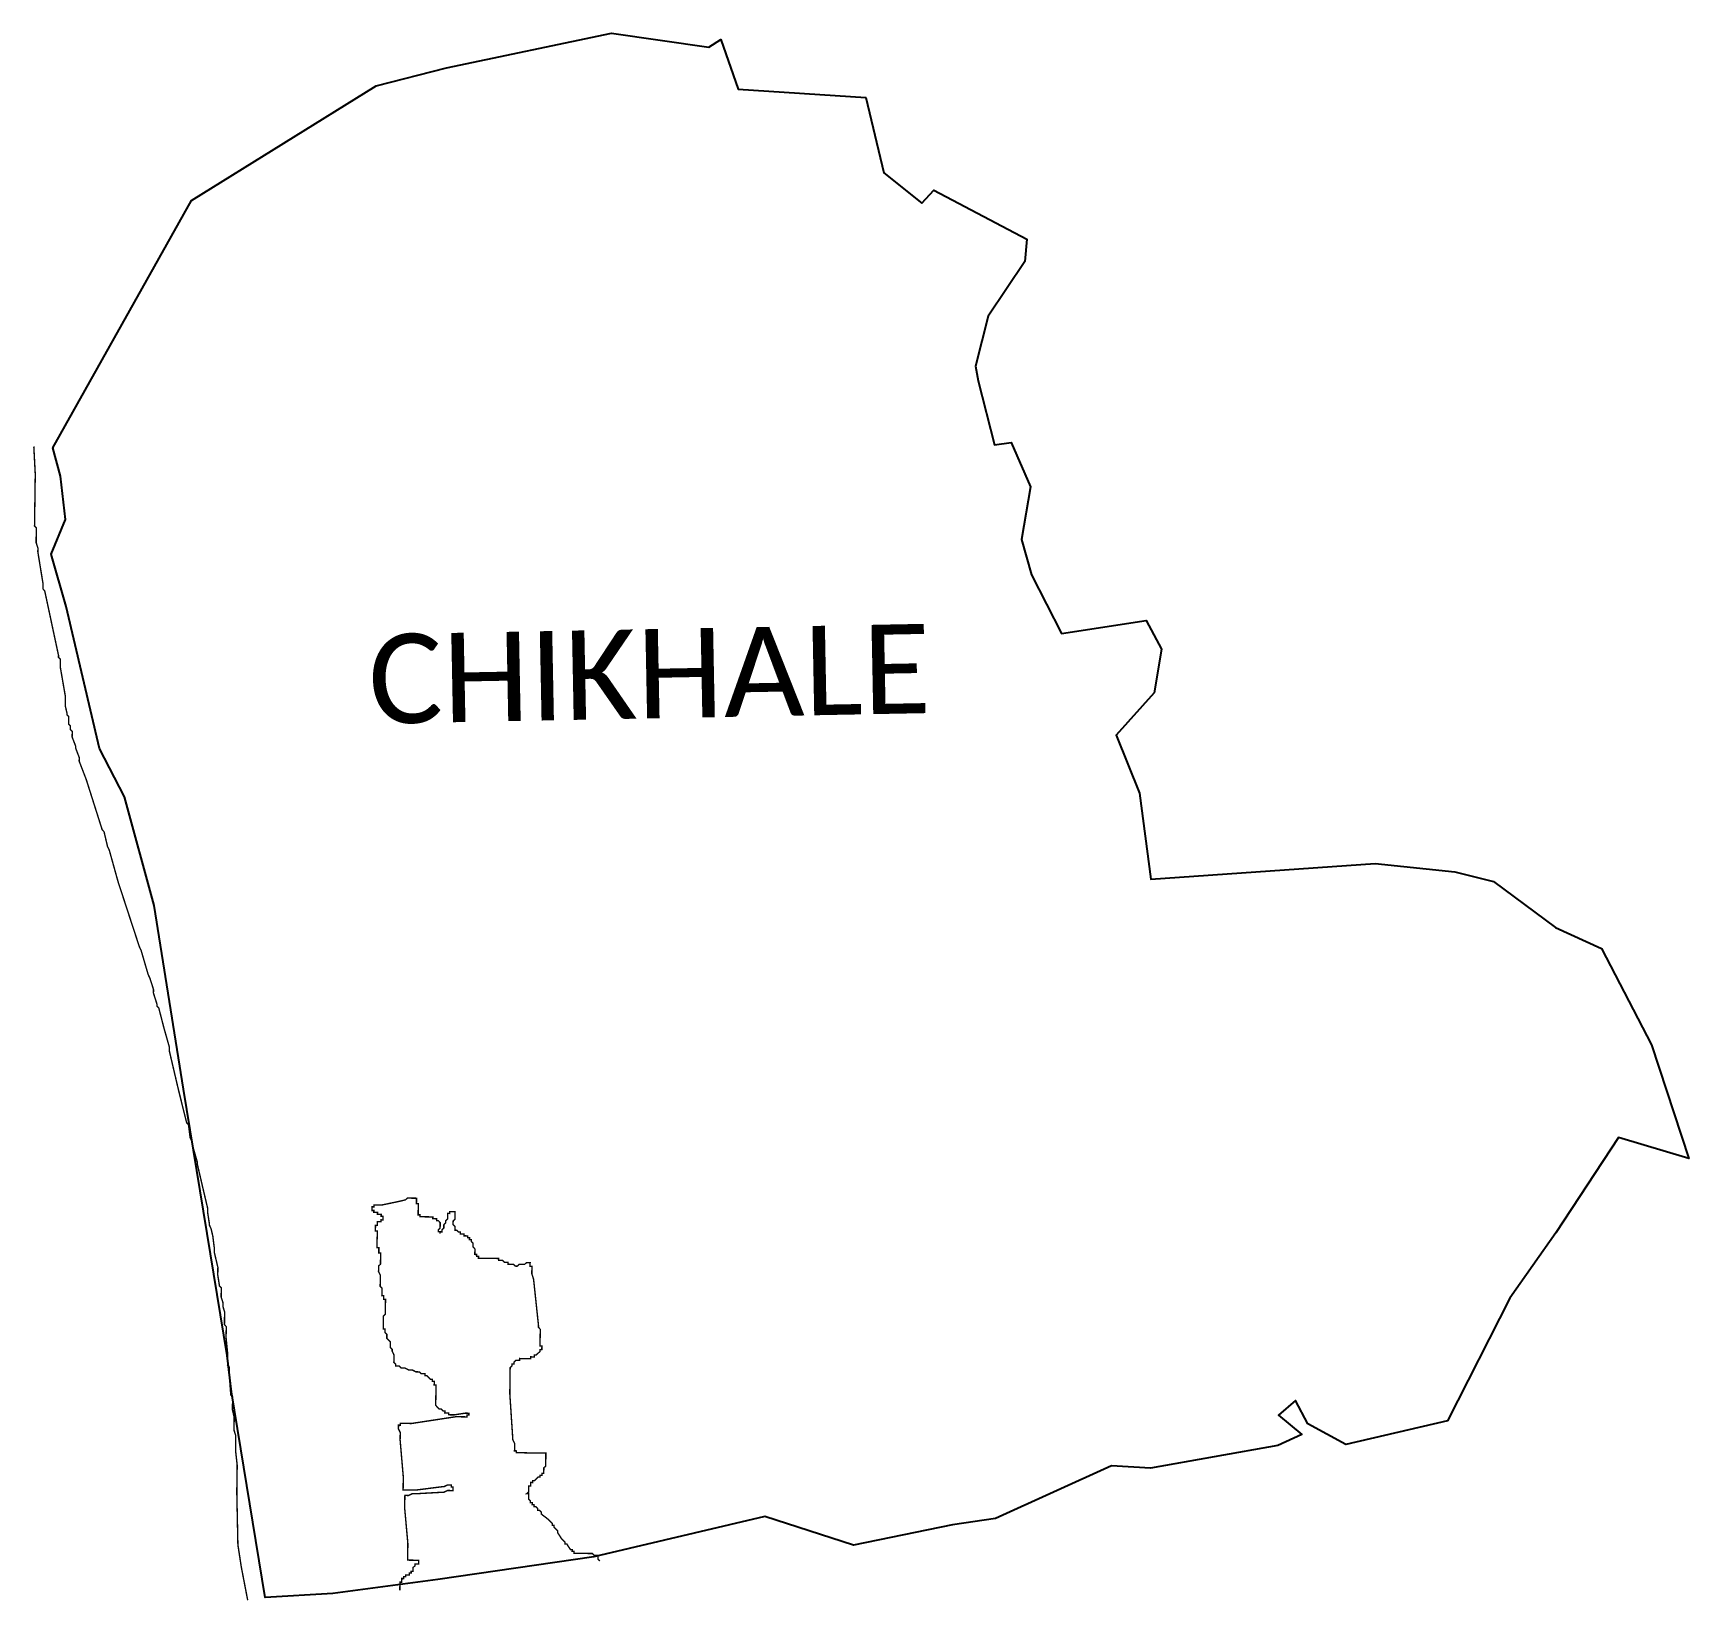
# Model space of a CAD drawing. Header units: metres. Extents: x 260532 to 264081, y 2217275 to 2220636.
import ezdxf

# ---------------------------------------------------------------- set-up
doc = ezdxf.new("R2010")
doc.units = ezdxf.units.M
for name, color, linetype in [('HIGH TIDE LINE', 6, 'Continuous'), ('village', 3, 'Continuous'), ('VILLAGE NAME', 250, 'Continuous')]:
    doc.layers.add(name, color=color, linetype=linetype)
doc.styles.get("Standard").update_dxf_attribs({"font": 'simplex.shx'})

msp = doc.modelspace()

# ---------------------------------------------------------------- linework, layer by layer
at = {"layer": 'HIGH TIDE LINE', "lineweight": 35, "const_width": 3}
for points in [[(260533.5, 2219749.8), (260536.6, 2219690.4), (260536.6, 2219686.4), (260536.5, 2219682.4), (260536.3, 2219670.6), (260536.2, 2219662.7), (260536.2, 2219658.7), (260535.7, 2219627), (260535.6, 2219619.1), (260535.4, 2219607.2), (260535.4, 2219603.3), (260535.3, 2219599.3), (260535.2, 2219591.4), (260535.1, 2219583.5), (260535, 2219579.5), (260538.9, 2219575.5), (260538.8, 2219567.6), (260538.7, 2219563.6), (260538.7, 2219559.6), (260538.6, 2219555.7), (260538.5, 2219547.8), (260538.5, 2219543.8), (260542.3, 2219531.9), (260542.2, 2219527.9), (260542.1, 2219524), (260553.1, 2219456.5), (260553, 2219452.5), (260552.9, 2219448.6), (260552.9, 2219444.6), (260556.8, 2219440.6), (260586.5, 2219301.5), (260586.4, 2219297.6), (260590.3, 2219293.6), (260590.3, 2219289.6), (260590.2, 2219285.7), (260590.1, 2219281.7), (260590.1, 2219277.7), (260601.1, 2219214.2), (260601, 2219210.3), (260600.9, 2219202.3), (260600.8, 2219198.4), (260600.8, 2219194.4), (260604.5, 2219178.5), (260604.4, 2219174.6), (260608.3, 2219170.5), (260608.3, 2219166.6), (260608.2, 2219162.6), (260608.2, 2219158.7), (260608.1, 2219154.7), (260612, 2219150.7), (260612, 2219146.7), (260611.9, 2219142.8), (260615.8, 2219138.8), (260615.8, 2219134.8), (260615.7, 2219130.8), (260615.6, 2219126.9), (260623.3, 2219107), (260623.2, 2219103), (260630.8, 2219083.1), (260630.8, 2219079.1), (260630.7, 2219075.2), (260646, 2219035.4), (260680.1, 2218927.9), (260684, 2218923.9), (260691.5, 2218892.1), (260695.3, 2218884.2), (260714.1, 2218816.6), (260759.7, 2218677.3), (260763.5, 2218669.3), (260778.6, 2218617.6), (260782.4, 2218609.6), (260790, 2218585.8), (260790, 2218581.8), (260789.9, 2218577.9), (260797.5, 2218554), (260797.4, 2218550), (260801.3, 2218546), (260812.6, 2218502.3), (260823.9, 2218462.5), (260823.8, 2218454.6), (260842.4, 2218375.1), (260861.1, 2218299.6), (260865, 2218295.6), (260868.6, 2218267.8), (260872.5, 2218259.9), (260872.4, 2218255.9), (260883.7, 2218216.1), (260883.7, 2218212.2), (260894.8, 2218164.5), (260906, 2218116.8), (260906, 2218112.8), (260905.9, 2218108.9), (260909.5, 2218085.1), (260909.5, 2218081.1), (260913.3, 2218073.1), (260917.1, 2218057.2), (260920.6, 2218029.5), (260920.5, 2218021.5), (260928, 2217989.8), (260927.9, 2217981.8), (260927.7, 2217973.9), (260931.4, 2217950.1), (260935.3, 2217946.1), (260935, 2217926.3), (260938.8, 2217914.4), (260938.7, 2217906.4), (260942.4, 2217894.5), (260942.3, 2217886.6), (260942.2, 2217874.7), (260942.1, 2217866.8), (260946, 2217862.8), (260945.9, 2217858.8), (260945.8, 2217850.9), (260945.7, 2217846.9), (260945.6, 2217839), (260949.1, 2217803.3), (260949, 2217799.4), (260948.8, 2217787.5), (260948.7, 2217779.6), (260952.6, 2217775.6), (260952.5, 2217763.7), (260952.4, 2217759.7), (260955.7, 2217716.1), (260959.6, 2217712.1), (260959.4, 2217696.3), (260959.3, 2217692.3), (260959.2, 2217684.4), (260963, 2217668.5), (260962.9, 2217660.6), (260962.6, 2217644.7), (260962.6, 2217640.8), (260966.4, 2217628.8), (260966.2, 2217620.9), (260966.2, 2217616.9), (260966, 2217601.1), (260965.9, 2217597.2), (260969.4, 2217565.4), (260969.3, 2217561.5), (260969.3, 2217557.5), (260969.2, 2217549.6), (260969.1, 2217545.6), (260969, 2217537.7), (260969, 2217533.7), (260968.8, 2217525.8), (260968.8, 2217521.9), (260968.7, 2217517.9), (260968.7, 2217513.9), (260968.6, 2217506), (260970.9, 2217395.1), (260978.2, 2217347.5), (260991.9, 2217276.2)], [(261318, 2217297.1), (261318, 2217299), (261318, 2217303), (261318.1, 2217307), (261318.2, 2217310.9), (261318.2, 2217314.9), (261322.2, 2217314.8), (261322.2, 2217318.8), (261322.3, 2217322.7), (261326.3, 2217322.7), (261326.3, 2217326.6), (261330.3, 2217326.6), (261330.3, 2217330.5), (261334.3, 2217330.5), (261338.2, 2217330.4), (261338.3, 2217334.4), (261342.3, 2217334.3), (261342.3, 2217338.3), (261346.3, 2217338.2), (261346.3, 2217342.2), (261346.4, 2217346.2), (261350.4, 2217350.1), (261350.5, 2217354), (261354.4, 2217354), (261358.4, 2217353.9), (261358.4, 2217357.9), (261358.5, 2217361.8), (261354.5, 2217361.9), (261350.6, 2217361.9), (261346.6, 2217362), (261342.7, 2217362.1), (261338.7, 2217362.1), (261334.7, 2217362.2), (261334.8, 2217366.1), (261334.9, 2217370.1), (261335, 2217378), (261335, 2217382), (261335.2, 2217397.8), (261328.4, 2217473.1), (261328.5, 2217481.1), (261328.6, 2217489), (261328.7, 2217492.9), (261328.7, 2217496.9), (261328.8, 2217500.9), (261332.8, 2217500.8), (261336.7, 2217500.7), (261344.7, 2217504.6), (261352.6, 2217504.5), (261408.1, 2217507.6), (261412.1, 2217507.6), (261420, 2217511.4), (261424, 2217511.4), (261427.9, 2217511.3), (261431.9, 2217511.3), (261432, 2217515.2), (261432, 2217519.2), (261428.1, 2217519.2), (261428.1, 2217523.2), (261424.2, 2217523.3), (261420.2, 2217523.3), (261412.2, 2217519.5), (261408.3, 2217519.5), (261352.7, 2217512.4), (261344.8, 2217512.5), (261336.9, 2217512.6), (261332.9, 2217512.7), (261329, 2217512.7), (261325, 2217512.8), (261325.1, 2217516.8), (261325.1, 2217520.7), (261325.3, 2217532.6), (261325.4, 2217540.5), (261318.6, 2217619.8), (261318.7, 2217623.8), (261318.8, 2217631.7), (261318.9, 2217635.7), (261315, 2217643.6), (261315.1, 2217647.6), (261315.1, 2217651.5), (261319.1, 2217651.5), (261319.1, 2217655.4), (261323.1, 2217655.4), (261335, 2217655.2), (261342.9, 2217655.1), (261438.1, 2217669.6), (261446.1, 2217669.5), (261457.9, 2217669.3), (261461.9, 2217669.2), (261461.9, 2217673.2), (261465.9, 2217673.1), (261466, 2217677.1), (261462, 2217677.2), (261458, 2217677.2), (261434.2, 2217673.6), (261430.3, 2217673.7), (261426.3, 2217673.7), (261422.4, 2217673.8), (261422.4, 2217677.7), (261418.5, 2217677.8), (261414.5, 2217677.8), (261414.6, 2217681.8), (261410.6, 2217681.9), (261406.7, 2217685.9), (261402.7, 2217685.9), (261398.8, 2217689.9), (261394.9, 2217694), (261395, 2217697.9), (261395, 2217701.9), (261395.1, 2217705.8), (261395.2, 2217709.8), (261395.2, 2217713.8), (261395.3, 2217717.7), (261395.3, 2217721.7), (261395.4, 2217725.6), (261395.4, 2217729.6), (261395.5, 2217733.6), (261395.6, 2217737.5), (261391.6, 2217737.6), (261391.7, 2217741.5), (261391.7, 2217745.5), (261387.8, 2217745.5), (261387.8, 2217749.5), (261383.8, 2217749.6), (261379.9, 2217753.6), (261376, 2217757.6), (261372.1, 2217757.7), (261372.1, 2217761.6), (261368.2, 2217761.7), (261364.2, 2217761.7), (261360.3, 2217765.7), (261356.4, 2217765.8), (261352.4, 2217765.9), (261344.5, 2217769.9), (261340.6, 2217770), (261336.6, 2217770), (261328.8, 2217774.1), (261324.8, 2217774.2), (261320.8, 2217774.2), (261316.9, 2217778.2), (261313, 2217778.3), (261309, 2217778.4), (261309.1, 2217782.3), (261305.2, 2217786.3), (261305.3, 2217794.3), (261305.4, 2217798.2), (261305.4, 2217802.2), (261301.6, 2217810.2), (261301.6, 2217814.1), (261297.7, 2217818.1), (261297.8, 2217822.1), (261297.8, 2217826), (261297.9, 2217830), (261294, 2217834), (261290.1, 2217838), (261290.1, 2217842), (261290.2, 2217846), (261286.3, 2217850), (261286.4, 2217853.9), (261286.4, 2217857.9), (261282.5, 2217857.9), (261282.5, 2217861.9), (261282.6, 2217865.9), (261282.6, 2217869.8), (261282.7, 2217873.8), (261282.7, 2217877.7), (261282.8, 2217881.7), (261282.9, 2217885.7), (261286.9, 2217889.6), (261287, 2217897.5), (261287.1, 2217905.4), (261287.2, 2217909.4), (261287.2, 2217913.3), (261287.3, 2217917.3), (261287.3, 2217921.2), (261283.4, 2217921.3), (261283.4, 2217925.3), (261283.5, 2217929.2), (261279.5, 2217929.3), (261279.6, 2217933.2), (261279.6, 2217937.2), (261279.7, 2217941.2), (261279.7, 2217945.1), (261275.8, 2217949.1), (261275.9, 2217953.1), (261276, 2217957), (261276, 2217961), (261276.1, 2217965), (261276.1, 2217968.9), (261276.2, 2217972.9), (261272.3, 2217980.9), (261272.4, 2217984.8), (261272.5, 2217988.8), (261272.5, 2217992.7), (261276.5, 2217996.6), (261276.6, 2218004.6), (261276.7, 2218008.5), (261276.8, 2218012.5), (261276.8, 2218016.4), (261276.9, 2218020.4), (261272.9, 2218020.5), (261273, 2218024.4), (261273, 2218028.4), (261273.1, 2218032.3), (261269.1, 2218032.4), (261269.2, 2218036.3), (261269.2, 2218040.3), (261269.3, 2218044.3), (261269.3, 2218048.2), (261269.4, 2218052.2), (261269.5, 2218056.1), (261269.5, 2218060.1), (261269.6, 2218064.1), (261269.6, 2218068), (261265.7, 2218068.1), (261265.7, 2218072), (261265.8, 2218076), (261265.8, 2218080), (261269.8, 2218079.9), (261269.9, 2218083.9), (261269.9, 2218087.8), (261273.9, 2218087.8), (261277.8, 2218087.7), (261277.9, 2218091.7), (261281.8, 2218091.6), (261281.9, 2218095.6), (261282, 2218099.5), (261278, 2218099.6), (261278.1, 2218103.5), (261274.1, 2218103.6), (261270.1, 2218103.7), (261270.2, 2218107.6), (261266.2, 2218107.7), (261262.3, 2218107.7), (261262.3, 2218111.7), (261258.4, 2218111.7), (261258.4, 2218115.7), (261258.5, 2218119.7), (261262.4, 2218119.6), (261262.5, 2218123.6), (261266.5, 2218123.5), (261274.4, 2218123.4), (261278.3, 2218123.3), (261314.1, 2218130.8), (261330, 2218134.5), (261334, 2218138.4), (261341.9, 2218138.3), (261345.9, 2218138.2), (261349.8, 2218138.2), (261353.8, 2218138.1), (261353.7, 2218134.1), (261353.7, 2218130.2), (261353.6, 2218126.2), (261357.6, 2218126.2), (261357.5, 2218122.2), (261357.5, 2218118.2), (261357.4, 2218114.3), (261357.3, 2218110.3), (261357.3, 2218106.4), (261357.2, 2218102.4), (261361.2, 2218102.4), (261361.1, 2218098.4), (261365.1, 2218098.3), (261369.1, 2218098.3), (261373, 2218098.2), (261377, 2218098.2), (261380.9, 2218098.1), (261384.9, 2218098.1), (261388.8, 2218098), (261388.8, 2218094), (261392.7, 2218094), (261396.7, 2218093.9), (261396.7, 2218090), (261400.6, 2218089.9), (261404.5, 2218085.9), (261404.5, 2218081.9), (261404.4, 2218078), (261404.3, 2218074), (261400.3, 2218070.1), (261400.3, 2218066.2), (261404.2, 2218066.1), (261404.2, 2218062.1), (261404.2, 2218066.1), (261408.2, 2218066), (261408.2, 2218070), (261412.3, 2218073.9), (261412.3, 2218077.9), (261412.4, 2218081.8), (261416.4, 2218085.7), (261416.4, 2218089.7), (261420.5, 2218093.6), (261420.5, 2218097.5), (261420.6, 2218101.5), (261420.6, 2218105.5), (261424.6, 2218105.4), (261424.6, 2218109.4), (261428.6, 2218109.3), (261432.6, 2218109.3), (261436.5, 2218109.2), (261436.5, 2218105.2), (261436.4, 2218101.3), (261436.4, 2218097.3), (261436.3, 2218093.4), (261432.3, 2218089.5), (261432.2, 2218085.5), (261432.2, 2218081.5), (261436.1, 2218077.5), (261436, 2218073.6), (261436, 2218069.6), (261439.9, 2218069.5), (261443.8, 2218065.5), (261447.8, 2218065.5), (261447.7, 2218061.5), (261455.6, 2218061.4), (261455.6, 2218057.4), (261459.5, 2218057.4), (261463.5, 2218057.3), (261463.4, 2218053.4), (261467.4, 2218053.3), (261467.3, 2218049.3), (261471.3, 2218049.3), (261471.2, 2218045.3), (261475.1, 2218041.3), (261475.1, 2218037.4), (261475, 2218033.4), (261478.9, 2218029.4), (261478.8, 2218021.5), (261478.8, 2218017.5), (261482.7, 2218017.4), (261482.7, 2218013.5), (261486.6, 2218013.4), (261486.6, 2218009.5), (261490.5, 2218009.4), (261494.5, 2218009.4), (261498.4, 2218009.3), (261502.4, 2218009.2), (261510.3, 2218009.1), (261514.3, 2218009.1), (261522.2, 2218009), (261526.2, 2218008.9), (261530.1, 2218008.8), (261530.1, 2218004.9), (261534, 2218004.8), (261538, 2218004.8), (261541.9, 2218000.8), (261545.8, 2218000.7), (261549.8, 2218000.6), (261549.7, 2217996.7), (261553.7, 2217996.6), (261557.7, 2217996.6), (261561.6, 2217996.5), (261565.5, 2217992.5), (261569.5, 2217992.4), (261573.5, 2217996.3), (261577.5, 2217996.3), (261581.4, 2217996.2), (261585.4, 2217996.2), (261589.4, 2218000.1), (261593.3, 2218000), (261597.3, 2218000), (261597.2, 2217996), (261597.2, 2217992), (261601.1, 2217992), (261601.1, 2217988), (261601, 2217984.1), (261600.9, 2217976.1), (261604.7, 2217964.2), (261615.2, 2217865.1), (261615.1, 2217861.1), (261619, 2217857.1), (261619, 2217853.1), (261618.9, 2217849.2), (261618.8, 2217845.2), (261618.7, 2217837.3), (261618.6, 2217825.4), (261618.5, 2217821.4), (261622.5, 2217821.4), (261622.4, 2217817.4), (261622.3, 2217813.5), (261618.4, 2217813.5), (261618.3, 2217809.6), (261614.3, 2217805.7), (261610.3, 2217801.8), (261606.3, 2217801.8), (261606.3, 2217797.9), (261602.3, 2217797.9), (261598.4, 2217798), (261598.3, 2217794), (261594.3, 2217794.1), (261590.4, 2217794.1), (261586.4, 2217794.2), (261582.5, 2217794.2), (261578.5, 2217794.3), (261574.6, 2217794.4), (261574.5, 2217790.4), (261570.5, 2217790.5), (261566.6, 2217790.5), (261562.6, 2217786.6), (261562.5, 2217782.6), (261558.5, 2217782.7), (261558.5, 2217778.7), (261554.5, 2217774.8), (261554.4, 2217770.9), (261554.4, 2217766.9), (261554.2, 2217759), (261554.2, 2217755), (261554.1, 2217751.1), (261554.1, 2217747.1), (261553.9, 2217731.3), (261553.8, 2217727.3), (261553.7, 2217723.4), (261553.7, 2217719.4), (261560.2, 2217620.3), (261564, 2217612.3), (261563.9, 2217604.4), (261563.9, 2217600.5), (261563.8, 2217596.5), (261567.8, 2217596.4), (261567.7, 2217592.5), (261571.7, 2217592.4), (261575.6, 2217592.4), (261579.6, 2217592.3), (261583.5, 2217592.3), (261587.5, 2217592.2), (261591.5, 2217592.1), (261607.3, 2217591.9), (261615.2, 2217591.8), (261623.1, 2217591.7), (261627.1, 2217591.6), (261631, 2217591.6), (261631, 2217587.6), (261630.9, 2217583.7), (261630.9, 2217579.7), (261630.8, 2217575.7), (261630.8, 2217571.8), (261630.6, 2217563.9), (261626.6, 2217560), (261626.6, 2217556), (261626.5, 2217552), (261626.5, 2217548.1), (261622.5, 2217548.1), (261622.4, 2217544.2), (261618.5, 2217544.2), (261618.4, 2217540.3), (261614.5, 2217540.3), (261610.5, 2217536.4), (261606.4, 2217532.5), (261602.5, 2217532.6), (261602.4, 2217528.6), (261598.5, 2217528.7), (261598.4, 2217524.7), (261598.3, 2217520.8), (261594.4, 2217520.8), (261594.3, 2217516.9), (261594.3, 2217512.9), (261594.2, 2217508.9), (261590.2, 2217505), (261594.2, 2217505), (261594.1, 2217501), (261594, 2217497.1), (261594, 2217493.1), (261597.9, 2217489.1), (261597.8, 2217485.1), (261601.8, 2217485.1), (261601.7, 2217481.1), (261605.7, 2217481), (261605.6, 2217477.1), (261609.6, 2217477), (261613.5, 2217473), (261613.4, 2217469.1), (261617.4, 2217469), (261621.3, 2217465), (261621.2, 2217461), (261636.9, 2217448.9), (261644.7, 2217440.9), (261644.7, 2217436.9), (261648.6, 2217436.9), (261648.6, 2217432.9), (261652.5, 2217428.9), (261656.4, 2217424.9), (261656.3, 2217420.9), (261664.1, 2217408.9), (261668, 2217404.9), (261671.9, 2217400.9), (261671.8, 2217396.9), (261675.8, 2217396.9), (261683.5, 2217384.9), (261687.5, 2217384.8), (261687.4, 2217380.9), (261691.4, 2217380.8), (261691.3, 2217376.9), (261695.3, 2217376.8), (261699.2, 2217376.7), (261703.2, 2217376.7), (261707.1, 2217376.6), (261711.1, 2217376.6), (261715.1, 2217376.5), (261723, 2217376.4), (261726.9, 2217376.3), (261730.9, 2217376.3), (261734.8, 2217372.3), (261738.8, 2217372.2), (261742.7, 2217372.2), (261742.7, 2217368.2), (261742.6, 2217364.2), (261746.5, 2217360.2)]]:
    msp.add_lwpolyline(points, dxfattribs=at)
at = {"layer": 'village', "color": 3}
msp.add_polyline3d([(262903.5, 2219006.2, 0), (262927.6, 2218822.2, 0), (263408.5, 2218855.4, 0), (263579.5, 2218837.8, 0), (263662.1, 2218817.2, 0), (263794.9, 2218718.4, 0), (263893.5, 2218673.3, 0), (264000.9, 2218466.6, 0), (264080.9, 2218223, 0), (263929.8, 2218268.4, 0), (263795.8, 2218063.7, 0), (263697.3, 2217923.5, 0), (263563.5, 2217660.7, 0), (263345.4, 2217610, 0), (263264.4, 2217654.4, 0), (263237.5, 2217704.7, 0), (263201.6, 2217673.3, 0), (263251.6, 2217631.6, 0), (263200.2, 2217608.2, 0), (262927, 2217559.4, 0), (262843.1, 2217564.3, 0), (262595, 2217451.5, 0), (262502.8, 2217437.6, 0), (262290.7, 2217394.5, 0), (262100.1, 2217455.5, 0), (261733.6, 2217369.1, 0), (261399.7, 2217320.3, 0), (261174.2, 2217290.4, 0), (261029.4, 2217281.8, 0), (260957.4, 2217722.7, 0), (260948.1, 2217800.6, 0), (260854.4, 2218372, 0), (260791.6, 2218766, 0), (260727.9, 2218999, 0), (260674.1, 2219102, 0), (260602.7, 2219406.9, 0), (260571, 2219519.3, 0), (260601.5, 2219593.5, 0), (260590.8, 2219685.9, 0), (260574.4, 2219746.7, 0), (260871.8, 2220277.1, 0), (261267.4, 2220522.8, 0), (261417.9, 2220561.6, 0), (261771.5, 2220636.1, 0), (261980.1, 2220605.9, 0), (262006.2, 2220622.5, 0), (262043, 2220516.1, 0), (262316.8, 2220498, 0), (262355.3, 2220336.9, 0), (262436.6, 2220271.8, 0), (262462.4, 2220299.4, 0), (262662.2, 2220194.6, 0), (262657.3, 2220146.5, 0), (262579.3, 2220029.3, 0), (262551.7, 2219922, 0), (262557.3, 2219890.9, 0), (262592.4, 2219753.7, 0), (262628, 2219758.1, 0), (262669.8, 2219663.5, 0), (262650.6, 2219550.3, 0), (262672, 2219474.9, 0), (262736.5, 2219348.9, 0), (262917.3, 2219376.5, 0), (262950.7, 2219315.2, 0), (262935.1, 2219221.3, 0), (262853.1, 2219130.8, 0)], close=True, dxfattribs=at)

# ---------------------------------------------------------------- texts
at = {"layer": 'VILLAGE NAME', "insert": (261248.8, 2219346.6), "char_height": 191.456, "attachment_point": 1, "rotation": 1.1028}
msp.add_mtext_dynamic_manual_height_columns('{\\fCalibri|b0|i0|c0|p34;CHIKHALE}', width=161.46, gutter_width=957.3, heights=[0], dxfattribs=at)

doc.saveas('drawing.dxf')
